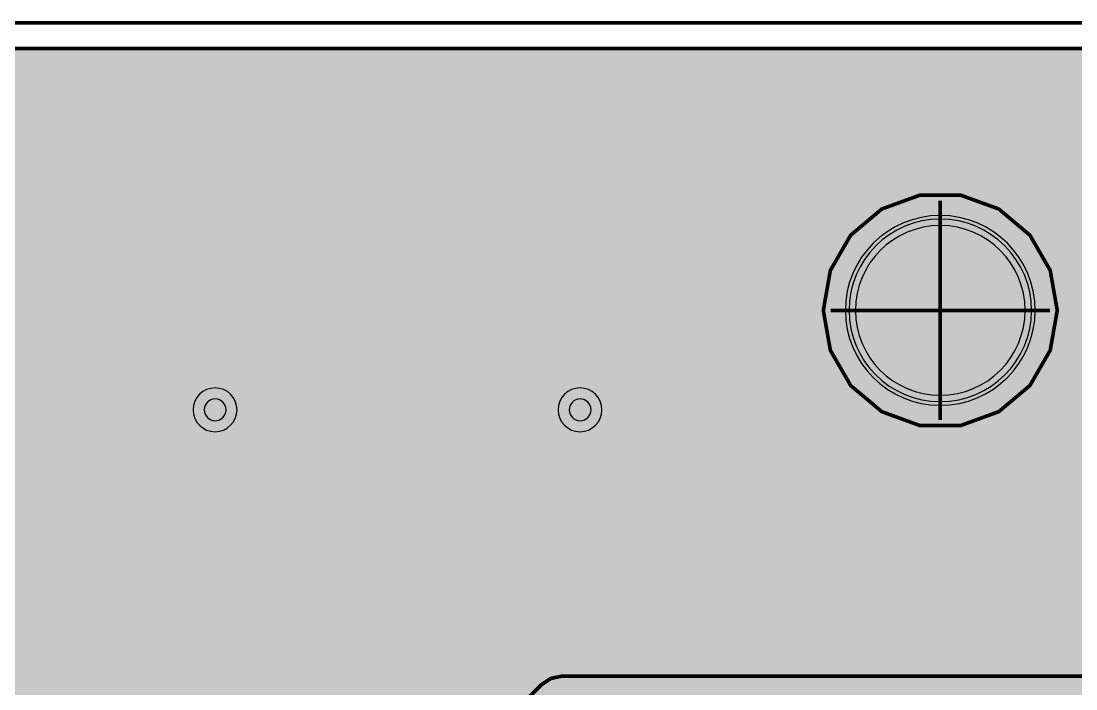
# Model space of a CAD drawing. Header units: millimetres. Extents: x 0 to 100, y -100 to 0.
# Drawn here: x 23 to 37.69, y -9.27 to 0.03 of the extents above; entities that cross this region are included whole.
import ezdxf

# ---------------------------------------------------------------- set-up
doc = ezdxf.new("R2010")
doc.units = ezdxf.units.MM
doc.header["$MEASUREMENT"] = 0
for name, color, linetype, true_color in [('Board-Outline-Layer', 7, 'Continuous', 0xff00ff), ('Bottom-Layer', 7, 'Continuous', 0x0000ff), ('Bottom-Paste-Mask-Layer', 7, 'Continuous', 0x800000), ('Bottom-Solder-Mask-Layer', 7, 'Continuous', 0xaa00ff), ('Hole-Layer', 7, 'Continuous', 0x222222), ('Inner1', 7, 'Continuous', 0x999966), ('Inner2', 7, 'Continuous', 0x008000), ('Multi-Layer', 7, 'Continuous', 0xc0c0c0), ('Top-Layer', 7, 'Continuous', 0xff0000), ('Top-Paste-Mask-Layer', 7, 'Continuous', 0x808080), ('Top-Solder-Mask-Layer', 7, 'Continuous', 0x800080)]:
    doc.layers.add(name, color=color, linetype=linetype, true_color=true_color)

msp = doc.modelspace()

# ---------------------------------------------------------------- hatches: boundary and pattern name
at = {"layer": 'Bottom-Layer'}
for points in [[(99.642, -0.358), (99.642, -99.642), (0.358, -99.642), (0.358, -0.358)], [(34.171, -4.001), (34.269, -4.557), (34.552, -5.047), (34.985, -5.411), (35.516, -5.604), (36.082, -5.604), (36.613, -5.411), (37.046, -5.047), (37.329, -4.557), (37.427, -4.001), (37.329, -3.444), (37.046, -2.954), (36.613, -2.59), (36.082, -2.397), (35.516, -2.397), (34.985, -2.59), (34.552, -2.954), (34.269, -3.444)], [(34.529, -4.001, 1), (37.069, -4.001, 1)]]:
    msp.add_hatch(color=256, dxfattribs=at).paths.add_polyline_path(points)
at = {"layer": 'Bottom-Paste-Mask-Layer'}
msp.add_hatch(color=256, dxfattribs=at).paths.add_polyline_path([(34.529, -4.001, 1), (37.069, -4.001, 1)])
at = {"layer": 'Bottom-Solder-Mask-Layer'}
msp.add_hatch(color=256, dxfattribs=at).paths.add_polyline_path([(34.478, -4.001, 1), (37.12, -4.001, 1)])
at = {"layer": 'Hole-Layer'}
msp.add_hatch(color=256, dxfattribs=at).paths.add_polyline_path([(34.618, -4.001, 1), (36.98, -4.001, 1)])
at = {"layer": 'Inner1'}
for points in [[(99.642, -0.358), (99.642, -99.642), (0.358, -99.642), (0.358, -0.358)], [(34.171, -4.001), (34.269, -4.557), (34.552, -5.047), (34.985, -5.411), (35.516, -5.604), (36.082, -5.604), (36.613, -5.411), (37.046, -5.047), (37.329, -4.557), (37.427, -4.001), (37.329, -3.444), (37.046, -2.954), (36.613, -2.59), (36.082, -2.397), (35.516, -2.397), (34.985, -2.59), (34.552, -2.954), (34.269, -3.444)], [(47.921, -18.768), (47.865, -18.72), (47.553, -18.575), (47.213, -18.623), (46.953, -18.848), (46.856, -19.177), (46.953, -19.507), (47.213, -19.731), (47.553, -19.779), (47.865, -19.634), (47.921, -19.586), (48.768, -19.586), (48.925, -19.555), (49.057, -19.466), (55.555, -12.968), (55.545, -13.021), (55.541, -13.074), (55.541, -13.288), (55.493, -13.344), (55.349, -13.655), (55.397, -13.995), (55.621, -14.256), (55.951, -14.353), (56.28, -14.256), (56.504, -13.995), (56.552, -13.655), (56.408, -13.344), (56.36, -13.288), (56.36, -13.243), (59.355, -10.248), (59.374, -10.25), (59.414, -10.257), (59.454, -10.262), (56.931, -12.785), (56.843, -12.917), (56.811, -13.074), (56.811, -13.288), (56.763, -13.344), (56.619, -13.655), (56.667, -13.995), (56.891, -14.256), (57.221, -14.353), (57.55, -14.256), (57.774, -13.995), (57.822, -13.655), (57.678, -13.344), (57.63, -13.288), (57.63, -13.243), (60.625, -10.248), (60.644, -10.25), (61.008, -10.234), (61.323, -10.052), (61.519, -9.744), (61.549, -9.381), (61.408, -9.045), (70.582, -9.045), (74.68, -13.143), (74.38, -13.174), (74.131, -13.345), (73.996, -13.614), (74.006, -13.915), (74.16, -14.174), (74.419, -14.328), (74.72, -14.338), (74.989, -14.203), (75.16, -13.954), (75.191, -13.654), (75.248, -13.711), (75.253, -13.784), (75.359, -14.089), (75.606, -14.297), (75.925, -14.349), (76.225, -14.231), (76.422, -13.975), (76.461, -13.654), (76.518, -13.711), (76.523, -13.784), (76.629, -14.089), (76.876, -14.297), (77.195, -14.349), (77.495, -14.231), (77.692, -13.975), (77.731, -13.654), (77.788, -13.711), (77.793, -13.784), (77.87, -14.043), (78.051, -14.243), (78.302, -14.345), (78.571, -14.328), (78.807, -14.196), (78.962, -13.975), (79.126, -14.139), (79.126, -16.595), (77.156, -18.565), (77.082, -18.57), (76.76, -18.689), (76.553, -18.963), (76.528, -19.305), (76.692, -19.607), (76.994, -19.771), (77.336, -19.746), (77.611, -19.539), (77.729, -19.217), (77.734, -19.143), (79.824, -17.053), (79.913, -16.921), (79.944, -16.764), (79.944, -13.97), (79.913, -13.814), (79.824, -13.681), (72.712, -6.569), (72.58, -6.48), (72.423, -6.449), (55.721, -6.449), (55.565, -6.48), (55.432, -6.569), (55.248, -6.753), (55.229, -6.751), (54.931, -6.75), (54.655, -6.864), (54.444, -7.075), (54.169, -6.826), (53.809, -6.736), (53.449, -6.826), (53.174, -7.075), (52.899, -6.826), (52.539, -6.736), (52.179, -6.826), (51.904, -7.075), (51.629, -6.826), (51.269, -6.736), (50.909, -6.826), (50.634, -7.075), (50.359, -6.826), (49.999, -6.736), (49.639, -6.826), (49.364, -7.075), (49.089, -6.826), (48.729, -6.736), (48.369, -6.826), (48.094, -7.075), (47.819, -6.826), (47.459, -6.736), (47.099, -6.826), (46.824, -7.075), (46.549, -6.826), (46.189, -6.736), (45.829, -6.826), (45.554, -7.075), (45.279, -6.826), (44.919, -6.736), (44.559, -6.826), (44.284, -7.075), (44.009, -6.826), (43.649, -6.736), (43.289, -6.826), (43.014, -7.075), (42.739, -6.826), (42.379, -6.736), (42.019, -6.826), (41.744, -7.075), (41.469, -6.826), (41.109, -6.736), (40.749, -6.826), (40.474, -7.075), (40.199, -6.826), (39.839, -6.736), (39.479, -6.826), (39.204, -7.075), (38.915, -6.819), (38.538, -6.737), (38.169, -6.849), (37.902, -7.127), (37.804, -7.501), (37.902, -7.874), (38.169, -8.152), (38.538, -8.264), (38.915, -8.182), (39.204, -7.926), (39.479, -8.175), (39.839, -8.265), (40.199, -8.175), (40.474, -7.926), (40.749, -8.175), (41.109, -8.265), (41.469, -8.175), (41.744, -7.926), (42.019, -8.175), (42.379, -8.265), (42.739, -8.175), (43.014, -7.926), (43.289, -8.175), (43.649, -8.265), (44.009, -8.175), (44.284, -7.926), (44.559, -8.175), (44.919, -8.265), (45.279, -8.175), (45.554, -7.926), (45.829, -8.175), (46.189, -8.265), (46.549, -8.175), (46.824, -7.926), (47.099, -8.175), (47.459, -8.265), (47.819, -8.175), (48.094, -7.926), (48.369, -8.175), (48.729, -8.265), (49.089, -8.175), (49.364, -7.926), (49.639, -8.175), (49.999, -8.265), (50.359, -8.175), (50.634, -7.926), (50.845, -8.137), (51.121, -8.251), (51.419, -8.25), (51.438, -8.248), (51.926, -8.736), (51.554, -8.821), (51.269, -9.075), (50.994, -8.826), (50.634, -8.736), (50.274, -8.826), (49.999, -9.075), (49.724, -8.826), (49.364, -8.736), (49.004, -8.826), (48.729, -9.075), (48.454, -8.826), (48.094, -8.736), (47.734, -8.826), (47.459, -9.075), (47.184, -8.826), (46.824, -8.736), (46.464, -8.826), (46.189, -9.075), (45.914, -8.826), (45.554, -8.736), (45.194, -8.826), (44.919, -9.075), (44.644, -8.826), (44.284, -8.736), (43.924, -8.826), (43.649, -9.075), (43.374, -8.826), (43.014, -8.736), (42.654, -8.826), (42.379, -9.075), (42.104, -8.826), (41.744, -8.736), (41.384, -8.826), (41.109, -9.075), (40.834, -8.826), (40.474, -8.736), (40.114, -8.826), (39.839, -9.075), (39.563, -8.826), (39.203, -8.736), (38.843, -8.827), (38.568, -9.077), (38.556, -9.091), (30.536, -9.091), (30.38, -9.123), (30.247, -9.211), (26.326, -13.132), (26.253, -13.138), (25.93, -13.256), (25.723, -13.53), (25.698, -13.873), (25.862, -14.174), (26.164, -14.339), (26.507, -14.314), (26.781, -14.107), (26.899, -13.784), (26.905, -13.711), (26.961, -13.654), (27, -13.975), (27.197, -14.231), (27.498, -14.349), (27.816, -14.297), (28.063, -14.089), (28.169, -13.784), (28.175, -13.711), (28.231, -13.654), (28.27, -13.975), (28.467, -14.231), (28.768, -14.349), (29.086, -14.297), (29.333, -14.089), (29.439, -13.784), (29.445, -13.711), (29.501, -13.654), (29.54, -13.975), (29.737, -14.231), (30.038, -14.349), (30.356, -14.297), (30.603, -14.089), (30.709, -13.784), (30.715, -13.711), (30.771, -13.654), (30.81, -13.975), (31.007, -14.231), (31.308, -14.349), (31.626, -14.297), (31.873, -14.089), (31.979, -13.784), (31.985, -13.711), (32.041, -13.654), (32.08, -13.975), (32.277, -14.231), (32.578, -14.349), (32.896, -14.297), (33.143, -14.089), (33.249, -13.784), (33.255, -13.711), (33.311, -13.654), (33.35, -13.975), (33.547, -14.231), (33.848, -14.349), (34.166, -14.297), (34.413, -14.089), (34.519, -13.784), (34.525, -13.711), (36.092, -12.143), (39.098, -12.143), (32.722, -18.519), (32.4, -18.56), (32.136, -18.75), (31.993, -19.042), (32.007, -19.367), (32.174, -19.646), (32.453, -19.812), (32.778, -19.826), (33.07, -19.684), (33.26, -19.42), (33.301, -19.097), (40.051, -12.347), (41.94, -12.347), (41.155, -13.132), (41.082, -13.138), (40.759, -13.256), (40.552, -13.53), (40.527, -13.873), (40.692, -14.174), (40.993, -14.339), (41.336, -14.314), (41.61, -14.107), (41.728, -13.784), (41.734, -13.711), (41.79, -13.654), (41.829, -13.975), (42.026, -14.231), (42.327, -14.349), (42.645, -14.297), (42.892, -14.089), (42.998, -13.784), (43.004, -13.711), (43.06, -13.654), (43.099, -13.975), (43.296, -14.231), (43.597, -14.349), (43.915, -14.297), (44.162, -14.089), (44.268, -13.784), (44.274, -13.711), (44.33, -13.654), (44.369, -13.975), (44.566, -14.231), (44.867, -14.349), (45.185, -14.297), (45.432, -14.089), (45.538, -13.784), (45.544, -13.711), (45.6, -13.654), (45.639, -13.975), (45.836, -14.231), (46.137, -14.349), (46.455, -14.297), (46.702, -14.089), (46.808, -13.784), (46.814, -13.711), (46.87, -13.654), (46.909, -13.975), (47.106, -14.231), (47.407, -14.349), (47.725, -14.297), (47.972, -14.089), (48.078, -13.784), (48.084, -13.711), (48.094, -13.701), (48.135, -13.701), (48.165, -13.937), (48.282, -14.143), (48.471, -14.289), (48.7, -14.351), (48.936, -14.321), (49.142, -14.202), (49.198, -14.154), (52.74, -14.154), (52.897, -14.122), (53.029, -14.034), (56.815, -10.248), (56.834, -10.25), (56.973, -10.265), (57.113, -10.254), (48.599, -18.768)]]:
    msp.add_hatch(color=256, dxfattribs=at).paths.add_polyline_path(points)
at = {"layer": 'Inner2'}
for points in [[(99.642, -0.358), (99.642, -99.642), (0.358, -99.642), (0.358, -0.358)], [(34.171, -4.001), (34.269, -4.557), (34.552, -5.047), (34.985, -5.411), (35.516, -5.604), (36.082, -5.604), (36.613, -5.411), (37.046, -5.047), (37.329, -4.557), (37.427, -4.001), (37.329, -3.444), (37.046, -2.954), (36.613, -2.59), (36.082, -2.397), (35.516, -2.397), (34.985, -2.59), (34.552, -2.954), (34.269, -3.444)]]:
    msp.add_hatch(color=256, dxfattribs=at).paths.add_polyline_path(points)
at = {"layer": 'Multi-Layer'}
msp.add_hatch(color=256, dxfattribs=at).paths.add_polyline_path([(34.529, -4.001, 1), (37.069, -4.001, 1)])
msp.add_hatch(color=256, dxfattribs=at).paths.add_polyline_path([(34.529, -4.001, 1), (37.069, -4.001, 1)])
msp.add_hatch(color=256, dxfattribs=at).paths.add_polyline_path([(34.529, -4.001, 1), (37.069, -4.001, 1)])
at = {"layer": 'Top-Layer'}
for points in [[(99.642, -0.358), (99.642, -99.642), (0.358, -99.642), (0.358, -0.358)], [(34.171, -4.001), (34.269, -4.557), (34.552, -5.047), (34.985, -5.411), (35.516, -5.604), (36.082, -5.604), (36.613, -5.411), (37.046, -5.047), (37.329, -4.557), (37.427, -4.001), (37.329, -3.444), (37.046, -2.954), (36.613, -2.59), (36.082, -2.397), (35.516, -2.397), (34.985, -2.59), (34.552, -2.954), (34.269, -3.444)], [(34.529, -4.001, 1), (37.069, -4.001, 1)]]:
    msp.add_hatch(color=256, dxfattribs=at).paths.add_polyline_path(points)
at = {"layer": 'Top-Paste-Mask-Layer'}
msp.add_hatch(color=256, dxfattribs=at).paths.add_polyline_path([(34.529, -4.001, 1), (37.069, -4.001, 1)])
at = {"layer": 'Top-Solder-Mask-Layer'}
msp.add_hatch(color=256, dxfattribs=at).paths.add_polyline_path([(34.478, -4.001, 1), (37.12, -4.001, 1)])

# ---------------------------------------------------------------- linework, layer by layer
at = {"layer": 'Board-Outline-Layer', "const_width": 0.0508}
msp.add_lwpolyline([(0, -100), (0, 0), (100, 0), (100, -100)], close=True, dxfattribs=at)
at = {"layer": 'Bottom-Layer'}
for points, const_width in [([(0, -100), (0, 0), (100, 0), (100, -100)], 0.00508), ([(99.642, -0.358), (99.642, -99.642), (0.358, -99.642), (0.358, -0.358)], 0.0508), ([(34.171, -4.001), (34.269, -4.557), (34.552, -5.047), (34.985, -5.411), (35.516, -5.604), (36.082, -5.604), (36.613, -5.411), (37.046, -5.047), (37.329, -4.557), (37.427, -4.001), (37.329, -3.444), (37.046, -2.954), (36.613, -2.59), (36.082, -2.397), (35.516, -2.397), (34.985, -2.59), (34.552, -2.954), (34.269, -3.444)], 0.0508)]:
    msp.add_lwpolyline(points, close=True, dxfattribs=dict(at, const_width=const_width))
at = {"layer": 'Bottom-Layer', "const_width": 0.0508}
for points in [[(35.799, -4.001), (35.799, -2.474)], [(35.799, -4.001), (34.272, -4.001)], [(35.799, -4.001), (37.325, -4.001)], [(35.799, -4.001), (35.799, -5.527)]]:
    msp.add_lwpolyline(points, dxfattribs=at)
at = {"layer": 'Bottom-Layer'}
msp.add_lwpolyline([(34.529, -4.001, 1), (37.069, -4.001, 1)], format="xyb", close=True, dxfattribs=at)
at = {"layer": 'Bottom-Paste-Mask-Layer'}
msp.add_lwpolyline([(34.529, -4.001, 1), (37.069, -4.001, 1)], format="xyb", close=True, dxfattribs=at)
at = {"layer": 'Bottom-Solder-Mask-Layer'}
msp.add_lwpolyline([(34.478, -4.001, 1), (37.12, -4.001), (37.12, -4.001, 1), (34.478, -4.001)], format="xyb", dxfattribs=at)
at = {"layer": 'Hole-Layer'}
for points in [[(34.618, -4.001, 1), (36.98, -4.001, 1)], [(25.553, -5.385, 1), (25.858, -5.385, 1)], [(30.633, -5.385, 1), (30.938, -5.385, 1)]]:
    msp.add_lwpolyline(points, format="xyb", close=True, dxfattribs=at)
at = {"layer": 'Inner1'}
for points, const_width in [([(0, -100), (0, 0), (100, 0), (100, -100)], 0.00508), ([(99.642, -0.358), (99.642, -99.642), (0.358, -99.642), (0.358, -0.358)], 0.0508), ([(34.171, -4.001), (34.269, -4.557), (34.552, -5.047), (34.985, -5.411), (35.516, -5.604), (36.082, -5.604), (36.613, -5.411), (37.046, -5.047), (37.329, -4.557), (37.427, -4.001), (37.329, -3.444), (37.046, -2.954), (36.613, -2.59), (36.082, -2.397), (35.516, -2.397), (34.985, -2.59), (34.552, -2.954), (34.269, -3.444)], 0.0508)]:
    msp.add_lwpolyline(points, close=True, dxfattribs=dict(at, const_width=const_width))
at = {"layer": 'Inner1', "const_width": 0.0508}
for points in [[(35.799, -4.001), (35.799, -2.474)], [(35.799, -4.001), (34.272, -4.001)], [(35.799, -4.001), (37.325, -4.001)], [(35.799, -4.001), (35.799, -5.527)], [(38.556, -9.091), (30.536, -9.091), (30.38, -9.123), (30.247, -9.211), (26.326, -13.132)]]:
    msp.add_lwpolyline(points, dxfattribs=at)
at = {"layer": 'Inner2'}
for points, const_width in [([(0, -99.949), (0, 0), (100.076, 0), (100.076, -99.949)], 0.00508), ([(99.642, -0.358), (99.642, -99.642), (0.358, -99.642), (0.358, -0.358)], 0.0508), ([(34.171, -4.001), (34.269, -4.557), (34.552, -5.047), (34.985, -5.411), (35.516, -5.604), (36.082, -5.604), (36.613, -5.411), (37.046, -5.047), (37.329, -4.557), (37.427, -4.001), (37.329, -3.444), (37.046, -2.954), (36.613, -2.59), (36.082, -2.397), (35.516, -2.397), (34.985, -2.59), (34.552, -2.954), (34.269, -3.444)], 0.0508)]:
    msp.add_lwpolyline(points, close=True, dxfattribs=dict(at, const_width=const_width))
at = {"layer": 'Inner2', "const_width": 0.0508}
for points in [[(35.799, -4.001), (35.799, -2.474)], [(35.799, -4.001), (34.272, -4.001)], [(35.799, -4.001), (37.325, -4.001)], [(35.799, -4.001), (35.799, -5.527)]]:
    msp.add_lwpolyline(points, dxfattribs=at)
at = {"layer": 'Multi-Layer'}
msp.add_lwpolyline([(34.529, -4.001, 1), (37.069, -4.001, 1)], format="xyb", close=True, dxfattribs=at)
msp.add_lwpolyline([(34.529, -4.001, 1), (37.069, -4.001, 1)], format="xyb", close=True, dxfattribs=at)
msp.add_lwpolyline([(34.529, -4.001, 1), (37.069, -4.001, 1)], format="xyb", close=True, dxfattribs=at)
for points in [[(25.4, -5.385, 1), (26.01, -5.385), (26.01, -5.385, 1), (25.4, -5.385)], [(30.48, -5.385, 1), (31.09, -5.385), (31.09, -5.385, 1), (30.48, -5.385)]]:
    msp.add_lwpolyline(points, format="xyb", dxfattribs=at)
at = {"layer": 'Top-Layer'}
for points, const_width in [([(0, -99.949), (0, 0), (100.076, 0), (100.076, -99.949)], 0.00508), ([(99.642, -0.358), (99.642, -99.642), (0.358, -99.642), (0.358, -0.358)], 0.0508), ([(34.171, -4.001), (34.269, -4.557), (34.552, -5.047), (34.985, -5.411), (35.516, -5.604), (36.082, -5.604), (36.613, -5.411), (37.046, -5.047), (37.329, -4.557), (37.427, -4.001), (37.329, -3.444), (37.046, -2.954), (36.613, -2.59), (36.082, -2.397), (35.516, -2.397), (34.985, -2.59), (34.552, -2.954), (34.269, -3.444)], 0.0508)]:
    msp.add_lwpolyline(points, close=True, dxfattribs=dict(at, const_width=const_width))
at = {"layer": 'Top-Layer', "const_width": 0.0508}
for points in [[(35.799, -4.001), (35.799, -2.474)], [(35.799, -4.001), (34.272, -4.001)], [(35.799, -4.001), (37.325, -4.001)], [(35.799, -4.001), (35.799, -5.527)]]:
    msp.add_lwpolyline(points, dxfattribs=at)
at = {"layer": 'Top-Layer'}
msp.add_lwpolyline([(34.529, -4.001, 1), (37.069, -4.001, 1)], format="xyb", close=True, dxfattribs=at)
at = {"layer": 'Top-Paste-Mask-Layer'}
msp.add_lwpolyline([(34.529, -4.001, 1), (37.069, -4.001, 1)], format="xyb", close=True, dxfattribs=at)
at = {"layer": 'Top-Solder-Mask-Layer'}
msp.add_lwpolyline([(34.478, -4.001, 1), (37.12, -4.001), (37.12, -4.001, 1), (34.478, -4.001)], format="xyb", dxfattribs=at)

doc.saveas('drawing.dxf')
